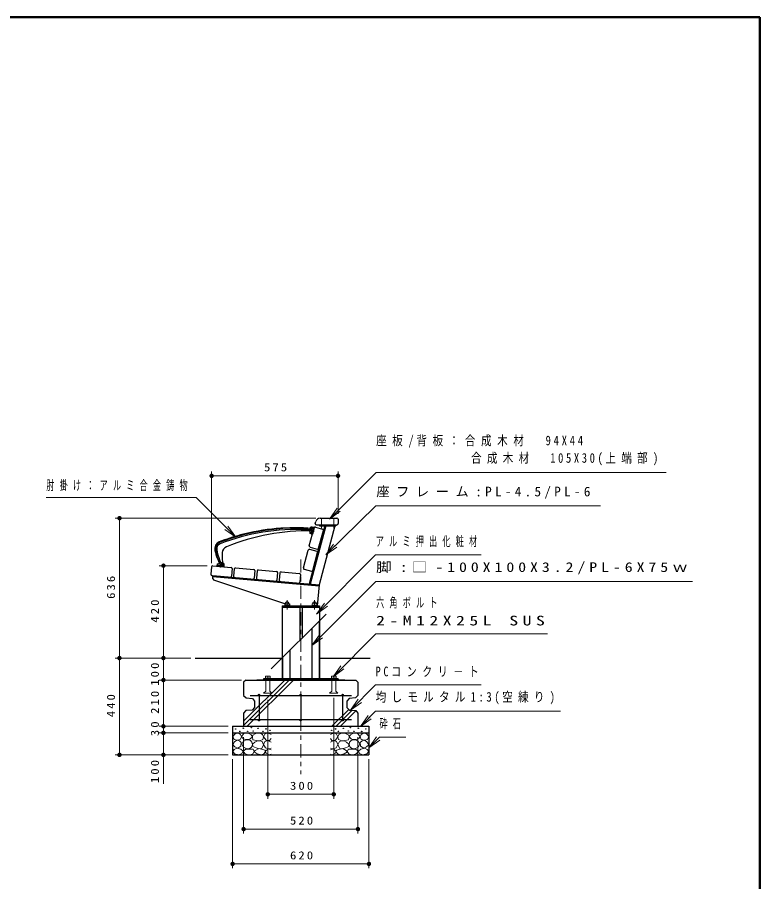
# Model space of a CAD drawing. Units: millimetres on the paper, scale 1:20. Extents: x -365 to 12, y -47 to 257.
# Drawn here: x -168.8 to 0, y 60.5 to 257 of the extents above; entities that cross this region are included whole.
import ezdxf

# ---------------------------------------------------------------- set-up
doc = ezdxf.new("R2010")
doc.units = ezdxf.units.MM
doc.linetypes.add('USER1', pattern=[4.5, 2.5, -2])
doc.linetypes.add('USER2', pattern=[6, 3, -1, 1, -1])
doc.layers.add('LY_1', color=7, linetype='Continuous', lineweight=25)
doc.layers.add('LY_2', color=7, linetype='Continuous', lineweight=13)
doc.styles.add('ＭＳ ゴシック', font='')
doc.styles.get('ＭＳ ゴシック').set_extended_font_data('MS Gothic')

# ---------------------------------------------------------------- blocks, each defined once
blk = doc.blocks.new('filled_dot')
at = {"color": 0, "linetype": 'Continuous', "lineweight": -2, "const_width": 1.25}
blk.add_lwpolyline([(-0.625, 0, 1), (0.625, 0, 1)], format="xyb", close=True, dxfattribs=at)

msp = doc.modelspace()

# ---------------------------------------------------------------- linework, layer by layer
at = {"layer": 'LY_1', "lineweight": 13}
for p, q in [((-124.655, 132.935), (-124.655, 153.771)), ((-95.905, 144.153), (-95.905, 153.771)), ((-124.655, 152.771), (-95.905, 152.771)), ((-97.87, 142.945), (-96.102, 145.42)), ((-97.87, 142.945), (-95.748, 145.067)), ((-95.395, 144.713), (-97.87, 142.945)), ((-100.985, 143.153), (-146.609, 143.153)), ((-145.609, 111.353), (-145.609, 143.153)), ((-119.175, 138.842), (-121.65, 140.61)), ((-119.175, 138.842), (-121.296, 140.964)), ((-120.942, 141.317), (-119.175, 138.842)), ((-98.693, 134.809), (-96.895, 137.262)), ((-98.693, 134.809), (-96.546, 136.904)), ((-96.197, 136.546), (-98.693, 134.809)), ((-125.655, 132.353), (-136.609, 132.353)), ((-135.609, 111.353), (-135.609, 132.353)), ((-100.782, 121.357), (-99.015, 123.832)), ((-100.782, 121.357), (-98.661, 123.478)), ((-98.307, 123.124), (-100.782, 121.357)), ((-101.875, 114.197), (-100.107, 116.672)), ((-101.875, 114.197), (-99.753, 116.319)), ((-99.4, 115.965), (-101.875, 114.197)), ((-129.396, 111.353), (-146.609, 111.353)), ((-145.609, 89.353), (-145.609, 111.353)), ((-129.396, 111.353), (-136.609, 111.353)), ((-135.609, 106.353), (-135.609, 111.353)), ((-97.024, 107.123), (-95.256, 109.598)), ((-97.024, 107.123), (-94.902, 109.244)), ((-94.549, 108.89), (-97.024, 107.123)), ((-117.875, 106.353), (-136.609, 106.353)), ((-135.609, 95.853), (-135.609, 106.353)), ((-117.375, 97.007), (-108.028, 106.353)), ((-117.375, 96.017), (-107.038, 106.353)), ((-116.548, 95.853), (-106.048, 106.353)), ((-96.875, 102.353), (-96.875, 79.388)), ((-111.875, 101.853), (-111.875, 79.388)), ((-93.072, 99.523), (-91.304, 101.998)), ((-93.072, 99.523), (-90.95, 101.644)), ((-90.597, 101.291), (-93.072, 99.523)), ((-97.315, 95.853), (-93.47, 99.698)), ((-96.325, 95.853), (-92.693, 99.485)), ((-95.335, 95.853), (-91.833, 99.355)), ((-90.81, 95.804), (-89.042, 98.279)), ((-90.81, 95.804), (-88.689, 97.925)), ((-88.335, 97.572), (-90.81, 95.804)), ((-120.875, 95.853), (-136.609, 95.853)), ((-120.875, 94.353), (-136.609, 94.353)), ((-135.609, 94.353), (-135.609, 95.853)), ((-135.609, 82.803), (-135.609, 94.353)), ((-117.375, 93.353), (-117.375, 71.477)), ((-91.375, 93.353), (-91.375, 71.477)), ((-88.885, 90.962), (-87.117, 93.437)), ((-88.885, 90.962), (-86.764, 93.083)), ((-86.41, 92.729), (-88.885, 90.962)), ((-120.875, 89.353), (-146.609, 89.353)), ((-119.875, 88.353), (-119.875, 63.565)), ((-88.875, 88.353), (-88.875, 63.565)), ((-96.875, 80.388), (-111.875, 80.388)), ((-91.375, 72.477), (-117.375, 72.477)), ((-88.875, 64.565), (-119.875, 64.565))]:
    msp.add_line(p, q, dxfattribs=at)
at = {"layer": 'LY_1', "color": 1}
for p, q in [((-101.07, 141.968), (-100.951, 142.412)), ((-100.829, 141.653), (-96.155, 141.653)), ((-100.127, 141.653), (-100.127, 141.428)), ((-99.985, 143.153), (-96.155, 143.153)), ((-96.377, 141.653), (-96.377, 141.428)), ((-95.905, 142.903), (-95.905, 141.903)), ((-98.937, 141.428), (-102.48, 128.205)), ((-98.704, 141.428), (-102.253, 128.185)), ((-96.608, 141.428), (-100.204, 128.006)), ((-100.127, 141.428), (-96.377, 141.428)), ((-124.411, 129.396), (-124.348, 130.118)), ((-124.368, 129.894), (-100.224, 127.781)), ((-124.348, 130.118), (-100.204, 128.006)), ((-124.411, 129.396), (-124.113, 129.04)), ((-108.025, 123.67), (-124.113, 129.04)), ((-100.204, 128.006), (-100.625, 123.203))]:
    msp.add_line(p, q, dxfattribs=at)
at = {"layer": 'LY_1', "color": 1, "linetype": 'USER2', "lineweight": 13}
for p, q in [((-99.627, 143.153), (-99.627, 140.901)), ((-96.877, 143.153), (-96.877, 140.901))]:
    msp.add_line(p, q, dxfattribs=at)
at = {"layer": 'LY_1'}
for p, q in [((-102.435, 136.875), (-101.348, 140.932)), ((-102.243, 139.682), (-102.342, 140.49)), ((-102.275, 140.852), (-102.331, 140.642)), ((-101.785, 139.502), (-102.209, 139.64)), ((-101.996, 139.671), (-101.703, 140.767)), ((-101.371, 141.048), (-101.805, 141.14)), ((-101.333, 140.986), (-101.722, 139.537)), ((-101.385, 140.793), (-101.584, 140.839)), ((-101.042, 141.109), (-99.4, 140.669)), ((-100.31, 136.306), (-99.223, 140.363)), ((-103.781, 131.852), (-102.694, 135.909)), ((-102.387, 136.086), (-100.745, 135.646)), ((-102.258, 136.569), (-100.616, 136.129)), ((-101.656, 131.283), (-100.569, 135.34)), ((-124.676, 132.104), (-124.825, 130.411)), ((-124.406, 132.331), (-120.222, 131.965)), ((-123.392, 132.295), (-123.33, 132.737)), ((-121.852, 132.108), (-123.347, 132.239)), ((-123.295, 132.778), (-122.516, 133.015)), ((-123.263, 132.532), (-122.132, 132.434)), ((-122.147, 133.012), (-122.365, 133.031)), ((-122.052, 132.125), (-122.041, 132.329)), ((-121.798, 132.156), (-121.783, 132.6)), ((-119.994, 131.694), (-120.142, 130.001)), ((-119.496, 131.651), (-119.644, 129.957)), ((-119.225, 131.878), (-115.041, 131.512)), ((-124.597, 130.14), (-120.413, 129.774)), ((-119.417, 129.686), (-115.233, 129.32)), ((-114.814, 131.241), (-114.962, 129.548)), ((-114.316, 131.198), (-114.464, 129.504)), ((-114.045, 131.425), (-109.861, 131.059)), ((-109.634, 130.788), (-109.782, 129.094)), ((-109.136, 130.744), (-109.284, 129.051)), ((-108.865, 130.972), (-104.681, 130.606)), ((-104.454, 130.335), (-104.602, 128.641)), ((-103.604, 131.546), (-101.962, 131.106)), ((-114.237, 129.233), (-110.053, 128.867)), ((-109.057, 128.78), (-104.873, 128.414)), ((-108.625, 123.203), (-100.125, 123.203)), ((-108.625, 123.203), (-108.625, 106.653)), ((-108.625, 122.903), (-100.125, 122.903)), ((-108.025, 123.703), (-108.025, 123.203)), ((-108.025, 123.703), (-106.975, 123.703)), ((-108.025, 123.303), (-106.975, 123.303)), ((-106.975, 123.703), (-106.975, 123.203)), ((-104.625, 122.903), (-104.625, 115.353)), ((-104.075, 122.903), (-104.075, 115.903)), ((-100.125, 123.203), (-100.125, 106.653)), ((-111.082, 108.896), (-98.621, 121.357)), ((-101.875, 118.103), (-101.875, 106.653)), ((-100.2, 119.778), (-100.2, 106.653)), ((-106.875, 113.103), (-106.875, 106.653)), ((-128.396, 111.353), (-108.625, 111.353)), ((-108.55, 111.428), (-108.55, 106.653)), ((-100.125, 111.353), (-88.604, 111.353)), ((-116.875, 106.353), (-117.375, 105.853)), ((-116.875, 106.353), (-91.875, 106.353)), ((-94.375, 106.353), (-114.375, 106.353)), ((-112.875, 106.653), (-112.875, 106.353)), ((-95.875, 106.653), (-112.875, 106.653)), ((-95.875, 106.653), (-95.875, 106.353)), ((-91.875, 106.353), (-91.375, 105.853)), ((-117.375, 105.853), (-117.375, 102.853)), ((-91.375, 105.853), (-91.375, 102.853)), ((-117.375, 102.853), (-116.819, 102.298)), ((-116.819, 102.298), (-115.372, 102.153)), ((-115.875, 102.853), (-92.875, 102.853)), ((-113.875, 102.853), (-113.875, 97.353)), ((-104.375, 102.853), (-104.375, 97.353)), ((-94.875, 102.853), (-94.875, 97.353)), ((-91.93, 102.298), (-93.377, 102.153)), ((-91.375, 102.853), (-91.93, 102.298)), ((-115.372, 102.153), (-114.875, 101.545)), ((-114.875, 101.545), (-114.875, 100.103)), ((-93.377, 102.153), (-93.875, 101.545)), ((-93.875, 101.545), (-93.875, 100.103)), ((-116.877, 99.403), (-117.375, 98.795)), ((-117.375, 98.795), (-117.375, 95.853)), ((-115.43, 99.548), (-116.877, 99.403)), ((-114.875, 100.103), (-115.43, 99.548)), ((-93.875, 100.103), (-93.319, 99.548)), ((-93.319, 99.548), (-91.872, 99.403)), ((-91.872, 99.403), (-91.375, 98.795)), ((-91.375, 98.795), (-91.375, 95.853)), ((-115.875, 97.353), (-92.875, 97.353)), ((-119.875, 95.853), (-119.875, 89.353)), ((-119.875, 95.853), (-88.875, 95.853)), ((-119.875, 94.353), (-88.875, 94.353)), ((-88.875, 95.853), (-88.875, 89.353)), ((-119.875, 89.353), (-88.875, 89.353))]:
    msp.add_line(p, q, dxfattribs=at)
at = {"layer": 'LY_1', "linetype": 'USER2', "lineweight": 13}
for p, q in [((-101.354, 140.086), (-102, 140.259)), ((-104.375, 133.791), (-104.375, 84.978)), ((-122.743, 131.972), (-122.684, 132.638)), ((-107.5, 124.541), (-107.5, 122.425)), ((-101.25, 124.541), (-101.25, 122.425))]:
    msp.add_line(p, q, dxfattribs=at)
at = {"layer": 'LY_1', "linetype": 'USER1', "lineweight": 13}
for p, q in [((-101.611, 139.949), (-101.908, 140.001)), ((-101.508, 140.333), (-101.791, 140.436)), ((-122.922, 132.202), (-122.922, 132.503)), ((-122.526, 132.167), (-122.474, 132.463)), ((-101.775, 123.703), (-101.775, 123.203)), ((-100.725, 123.703), (-101.775, 123.703)), ((-100.725, 123.303), (-101.775, 123.303)), ((-100.725, 123.703), (-100.725, 123.203))]:
    msp.add_line(p, q, dxfattribs=at)
at = {"layer": 'LY_1', "color": 32, "lineweight": 13}
for p, q in [((-112.475, 106.768), (-112.475, 106.653)), ((-112.475, 106.768), (-111.275, 106.768)), ((-112.4, 107.218), (-112.4, 106.768)), ((-112.4, 107.218), (-111.35, 107.218)), ((-112.325, 106.353), (-112.325, 103.803)), ((-111.875, 107.218), (-111.875, 106.768)), ((-111.425, 106.353), (-111.425, 103.803)), ((-111.35, 107.218), (-111.35, 106.768)), ((-111.275, 106.768), (-111.275, 106.653)), ((-97.475, 106.768), (-97.475, 106.653)), ((-97.475, 106.768), (-96.275, 106.768)), ((-97.4, 107.218), (-97.4, 106.768)), ((-97.4, 107.218), (-96.35, 107.218)), ((-97.325, 106.353), (-97.325, 103.803)), ((-96.875, 107.218), (-96.875, 106.768)), ((-96.425, 106.353), (-96.425, 103.803)), ((-96.35, 107.218), (-96.35, 106.768)), ((-96.275, 106.768), (-96.275, 106.653)), ((-112.325, 103.803), (-112.825, 103.353)), ((-110.925, 103.353), (-112.825, 103.353)), ((-110.925, 103.353), (-111.425, 103.803)), ((-97.325, 103.803), (-97.825, 103.353)), ((-95.925, 103.353), (-97.825, 103.353)), ((-95.925, 103.353), (-96.425, 103.803))]:
    msp.add_line(p, q, dxfattribs=at)
at = {"layer": 'LY_1', "lineweight": 13}
for points in [[(-97.87, 142.945), (-87.263, 153.552), (-21.241, 153.552)], [(-119.175, 138.842), (-128.2, 147.868), (-162.244, 147.868)], [(-98.693, 134.809), (-87.289, 145.936), (-36.182, 145.936)], [(-100.782, 121.357), (-87.347, 134.792), (-63.312, 134.792)], [(-101.875, 114.197), (-87.312, 128.76), (-15.265, 128.76)], [(-97.024, 107.123), (-87.295, 116.851), (-48.244, 116.851)], [(-93.072, 99.523), (-87.349, 105.245), (-63.331, 105.245)], [(-90.81, 95.804), (-87.353, 99.261), (-45.335, 99.261)], [(-111.125, 94.018), (-111.98, 94.335), (-112.519, 94.066), (-112.836, 93.464), (-112.249, 92.703), (-111.473, 92.64), (-111.125, 93.036)], [(-97.625, 94.018), (-96.769, 94.335), (-96.231, 94.066), (-95.914, 93.464), (-96.5, 92.703), (-97.276, 92.64), (-97.625, 93.036)], [(-111.14, 92.212), (-111.901, 92.608), (-112.535, 92.355), (-112.836, 91.705), (-112.392, 90.929), (-111.632, 90.691), (-111.14, 90.897)], [(-97.609, 92.212), (-96.848, 92.608), (-96.215, 92.355), (-95.914, 91.705), (-96.357, 90.929), (-97.118, 90.691), (-97.609, 90.897)], [(-88.885, 90.962), (-86.496, 93.35), (-80.468, 93.35)], [(-111.125, 90.485), (-111.79, 90.691), (-112.439, 90.137), (-112.265, 89.741), (-111.536, 89.376), (-111.125, 89.535)], [(-97.625, 90.485), (-96.959, 90.691), (-96.31, 90.137), (-96.484, 89.741), (-97.213, 89.376), (-97.625, 89.535)]]:
    msp.add_lwpolyline(points, dxfattribs=at)
for points in [[(-118.752, 94.323), (-119.386, 94.022), (-119.861, 93.547), (-119.56, 92.85), (-118.831, 92.707), (-118.134, 92.866), (-117.881, 93.452), (-118.071, 93.959)], [(-116.781, 94.328), (-117.308, 94.193), (-117.889, 93.557), (-117.659, 93.138), (-117.202, 92.901), (-116.686, 92.828), (-115.943, 92.895), (-115.375, 93.436), (-115.659, 93.936), (-116.193, 94.246)], [(-114.19, 94.338), (-114.727, 94.114), (-115.273, 93.846), (-115.389, 93.345), (-115.255, 92.781), (-114.432, 92.62), (-113.707, 92.575), (-112.982, 92.834), (-112.83, 93.443), (-113.062, 93.953), (-113.465, 94.177)], [(-94.559, 94.338), (-94.022, 94.114), (-93.476, 93.846), (-93.36, 93.345), (-93.494, 92.781), (-94.318, 92.62), (-95.043, 92.575), (-95.768, 92.834), (-95.92, 93.443), (-95.687, 93.953), (-95.284, 94.177)], [(-91.968, 94.328), (-91.441, 94.193), (-90.86, 93.557), (-91.09, 93.138), (-91.547, 92.901), (-92.063, 92.828), (-92.806, 92.895), (-93.374, 93.436), (-93.09, 93.936), (-92.557, 94.246)], [(-89.997, 94.323), (-89.363, 94.022), (-88.888, 93.547), (-89.189, 92.85), (-89.918, 92.707), (-90.615, 92.866), (-90.868, 93.452), (-90.678, 93.959)], [(-118.879, 92.676), (-119.418, 92.327), (-119.861, 91.646), (-119.354, 91.186), (-118.689, 90.87), (-117.992, 91.313), (-117.912, 92.153), (-118.32, 92.515)], [(-117.416, 91.111), (-116.795, 90.766), (-116.119, 90.719), (-115.605, 91.081), (-115.362, 91.679), (-115.474, 92.216), (-115.821, 92.625), (-116.287, 92.789), (-116.821, 92.733), (-117.511, 92.364), (-117.808, 91.787)], [(-114.24, 92.507), (-114.794, 92.21), (-115.321, 91.791), (-115.267, 91.237), (-114.524, 90.967), (-113.889, 90.75), (-113.24, 90.777), (-112.835, 91.642), (-113.186, 92.399), (-113.69, 92.564)], [(-94.509, 92.507), (-93.955, 92.21), (-93.428, 91.791), (-93.482, 91.237), (-94.225, 90.967), (-94.86, 90.75), (-95.509, 90.777), (-95.915, 91.642), (-95.563, 92.399), (-95.06, 92.564)], [(-91.333, 91.111), (-91.955, 90.766), (-92.631, 90.719), (-93.144, 91.081), (-93.387, 91.679), (-93.276, 92.216), (-92.928, 92.625), (-92.462, 92.789), (-91.928, 92.733), (-91.238, 92.364), (-90.941, 91.787)], [(-89.87, 92.676), (-89.332, 92.327), (-88.888, 91.646), (-89.395, 91.186), (-90.06, 90.87), (-90.758, 91.313), (-90.837, 92.153), (-90.429, 92.515)], [(-118.92, 90.879), (-119.489, 90.56), (-119.826, 90.137), (-119.423, 89.571), (-118.48, 89.368), (-117.764, 89.687), (-117.491, 90.192), (-118.03, 90.648)], [(-116.065, 90.672), (-116.848, 90.631), (-117.511, 90.158), (-117.078, 89.699), (-116.389, 89.388), (-115.824, 89.38), (-115.281, 89.604), (-114.943, 90.131), (-115.2, 90.618)], [(-113.949, 90.763), (-114.72, 90.344), (-114.963, 90.047), (-114.274, 89.561), (-113.328, 89.371), (-112.798, 89.555), (-112.449, 89.98), (-112.476, 90.398), (-113.341, 90.628)], [(-94.8, 90.763), (-94.03, 90.344), (-93.786, 90.047), (-94.476, 89.561), (-95.422, 89.371), (-95.951, 89.555), (-96.3, 89.98), (-96.273, 90.398), (-95.408, 90.628)], [(-92.685, 90.672), (-91.901, 90.631), (-91.238, 90.158), (-91.671, 89.699), (-92.36, 89.388), (-92.925, 89.38), (-93.468, 89.604), (-93.806, 90.131), (-93.55, 90.618)], [(-89.829, 90.879), (-89.261, 90.56), (-88.923, 90.137), (-89.326, 89.571), (-90.269, 89.368), (-90.985, 89.687), (-91.258, 90.192), (-90.719, 90.648)]]:
    msp.add_lwpolyline(points, close=True, dxfattribs=at)
at = {"layer": 'LY_1', "color": 131}
for centre in [(-101.739, 140.551), (-122.35, 132.44)]:
    msp.add_circle(centre, 0.25, dxfattribs=at)
at = {"layer": 'LY_1'}
for centre, radius in [((-113.875, 103.003), 0.15), ((-104.375, 103.003), 0.15), ((-94.875, 103.003), 0.15), ((-113.875, 97.203), 0.15), ((-104.375, 97.203), 0.15), ((-94.875, 97.203), 0.15), ((-119.17, 95.218), 0.05), ((-118.236, 94.673), 0.05), ((-117.458, 95.412), 0.05), ((-116.446, 94.712), 0.05), ((-115.628, 95.529), 0.05), ((-115.2, 94.79), 0.05), ((-114.072, 95.374), 0.05), ((-112.943, 94.712), 0.05), ((-112.281, 95.257), 0.05), ((-111.386, 94.907), 0.05), ((-97.363, 94.907), 0.05), ((-96.468, 95.257), 0.05), ((-95.806, 94.712), 0.05), ((-94.678, 95.374), 0.05), ((-93.549, 94.79), 0.05), ((-93.121, 95.529), 0.05), ((-92.303, 94.712), 0.05), ((-91.291, 95.412), 0.05), ((-90.513, 94.673), 0.05), ((-89.579, 95.218), 0.05)]:
    msp.add_circle(centre, radius, dxfattribs=at)
at = {"layer": 'LY_1', "color": 1}
for centre, radius, start, end in [((-100.829, 141.903), 0.25, 164.99999, 270), ((-99.985, 142.153), 1, 90, 164.99999), ((-96.155, 142.903), 0.25, 0, 90), ((-96.155, 141.903), 0.25, 270, 0)]:
    msp.add_arc(centre, radius, start, end, dxfattribs=at)
at = {"layer": 'LY_1', "color": 131}
for centre, radius, start, end in [((-105.02, 90.909), 50, 86.2176, 110.89132), ((-105.02, 90.909), 49.7, 87.60759, 110.89132), ((-102.501, 90.306), 50, 89.13059, 112.08775), ((-105.71, 93.468), 47.5, 85.17892, 105.07499), ((-103.082, 137.319), 3.25, 67.43772, 87.60759), ((-122.315, 136.221), 1.65, 110.89132, 193.83864), ((-122.315, 136.221), 1.5, 110.89132, 191.35487), ((-122.315, 136.221), 1.5, 110.89132, 191.35487), ((-105.02, 90.909), 50.15, 105.07499, 110.89132), ((-109.353, 139.414), 15, 193.83864, 208.21491), ((-109.08, 138.878), 15, 191.35487, 205.88042), ((-122.315, 136.221), 1.2, 110.89132, 191.35487), ((-109.08, 138.878), 14.7, 191.35487, 200.73715), ((-120.738, 135.247), 1.5, 112.08775, 177.24872), ((-119.788, 134.824), 3.25, 200.73715, 222.93436), ((-107.254, 134.599), 15, 177.24872, 188.138)]:
    msp.add_arc(centre, radius, start, end, dxfattribs=at)
at = {"layer": 'LY_1'}
for centre, radius, start, end in [((-101.945, 140.538), 0.4, 165, 186.97029), ((-101.889, 140.749), 0.4, 78, 165), ((-102.194, 139.688), 0.05, 186.97029, 252), ((-101.9, 139.645), 0.1, 165, 252), ((-101.77, 139.55), 0.05, 252, 345), ((-101.606, 140.741), 0.1, 77, 165), ((-101.382, 140.999), 0.05, 345, 78), ((-101.106, 140.867), 0.25, 75, 165), ((-99.464, 140.427), 0.25, 345, 75), ((-102.452, 135.845), 0.25, 75, 165), ((-102.193, 136.811), 0.25, 165, 255), ((-100.81, 135.405), 0.25, 345, 75), ((-100.551, 136.371), 0.25, 255, 345), ((-124.427, 132.082), 0.25, 85, 175), ((-123.342, 132.288), 0.05, 172, 265), ((-123.272, 132.433), 0.1, 85, 172), ((-123.28, 132.73), 0.05, 106.97029, 172), ((-122.4, 132.633), 0.4, 85, 106.97029), ((-122.182, 132.614), 0.4, 358, 85), ((-122.141, 132.334), 0.1, 357, 85), ((-121.848, 132.158), 0.05, 265, 358), ((-120.243, 131.716), 0.25, 355, 85), ((-119.247, 131.629), 0.25, 85, 175), ((-103.539, 131.788), 0.25, 165, 255), ((-124.576, 130.389), 0.25, 175, 265), ((-120.391, 130.023), 0.25, 265, 355), ((-119.395, 129.936), 0.25, 175, 265), ((-115.063, 131.263), 0.25, 355, 85), ((-114.067, 131.176), 0.25, 85, 175), ((-109.883, 130.81), 0.25, 355, 85), ((-108.887, 130.723), 0.25, 85, 175), ((-104.703, 130.357), 0.25, 355, 85), ((-101.897, 131.348), 0.25, 255, 345), ((-115.211, 129.569), 0.25, 265, 355), ((-114.215, 129.482), 0.25, 175, 265), ((-110.031, 129.116), 0.25, 265, 355), ((-109.035, 129.029), 0.25, 175, 265), ((-104.851, 128.663), 0.25, 265, 355), ((-107.5, 123.703), 0.425, 359.99999, 179.99999)]:
    msp.add_arc(centre, radius, start, end, dxfattribs=at)
at = {"layer": 'LY_1', "linetype": 'USER1', "lineweight": 13}
msp.add_arc((-101.25, 123.703), 0.425, 0.00001, 180, dxfattribs=at)
at = {"layer": 'LY_2', "lineweight": 50}
for p, q in [((0, 257), (-365, 257)), ((0, 0), (0, 257))]:
    msp.add_line(p, q, dxfattribs=at)

# ---------------------------------------------------------------- block references
at = {"layer": 'LY_1', "lineweight": 13, "xscale": 0.4, "yscale": 0.4}
for p in [(-124.655, 152.771), (-111.875, 80.388), (-117.375, 72.477), (-119.875, 64.565)]:
    msp.add_blockref('filled_dot', p, dxfattribs=at)
for p, rotation in [((-95.905, 152.771), 180), ((-145.609, 143.153), 270), ((-135.609, 132.353), 270), ((-145.609, 111.353), 90), ((-145.609, 111.353), 270), ((-135.609, 111.353), 90), ((-135.609, 111.353), 270), ((-135.609, 106.353), 90), ((-135.609, 106.353), 270), ((-135.609, 95.853), 90), ((-135.609, 95.853), 270), ((-135.609, 94.353), 270), ((-145.609, 89.353), 90), ((-135.609, 89.353), 90), ((-96.875, 80.388), 180), ((-91.375, 72.477), 180), ((-88.875, 64.565), 180)]:
    msp.add_blockref('filled_dot', p, dxfattribs=dict(at, rotation=rotation))

# ---------------------------------------------------------------- texts
at = {"layer": 'LY_1', "style": 'ＭＳ ゴシック'}
for s, insert, char_height, attachment_point in [('\\T1.53;\\W0.8;座板/背板：合成木材\u300094X44', (-87.241, 160.552), 2.199, 4), ('\\T1.5;\\W0.8;\u3000\u3000\u3000\u3000\u3000\u3000合成木材\u3000105X30(上端部)', (-87.241, 156.552), 2.199, 4), ('\\T1.33;\\W1.15;575', (-109.863, 153.771), 1.833, 8), ('\\T1.64;\\W0.6;肘掛け：アルミ合金鋳物', (-162.244, 150.518), 2.199, 4), ('\\T1.5;座フレーム:PL-4.5/PL-6', (-87.182, 148.936), 2.199, 4), ('\\T1.64;\\W0.6;アルミ押出化粧材', (-87.312, 137.792), 2.199, 4), ('\\T1.5;\\W1.2;脚:□-100X100X3.2/PL-6X75ｗ', (-87.265, 131.76), 2.199, 4), ('\\T1.64;\\W0.6;六角ボルト', (-87.244, 123.851), 2.199, 4), ('\\T1.5;\\W1.35;2-M12X25L\\~SUS', (-87.244, 119.851), 2.199, 4), ('\\T1.57;\\W0.75;PCコンクリ－ト', (-87.331, 108.245), 2.199, 4), ('\\T1.5;\\W0.8;均しモルタル1:3(空練り)', (-87.335, 102.261), 2.199, 4), ('\\T1.64;\\W0.6;砕石', (-86.468, 96.35), 2.199, 4), ('\\T1.33;\\W1.15;300', (-103.958, 81.388), 1.833, 8), ('\\T1.33;\\W1.15;520', (-103.959, 73.477), 1.833, 8), ('\\T1.33;\\W1.15;620', (-103.959, 65.565), 1.833, 8)]:
    msp.add_mtext(s, dxfattribs=dict(at, insert=insert, char_height=char_height, attachment_point=attachment_point))
at = {"layer": 'LY_1', "char_height": 1.833, "attachment_point": 8, "rotation": 90, "style": 'ＭＳ ゴシック'}
for s, insert in [('\\T1.33;\\W1.15;636', (-146.609, 127.67)), ('\\T1.33;\\W1.15;420', (-136.609, 122.268)), ('\\T1.33;\\W1.15;100', (-136.609, 107.926)), ('\\T1.33;\\W1.15;440', (-146.609, 100.768)), ('\\T1.33;\\W1.15;210', (-136.609, 101.524)), ('\\T1.34;\\W1.15;30', (-136.609, 95.531)), ('\\T1.33;\\W1.15;100', (-136.609, 85.803))]:
    msp.add_mtext(s, dxfattribs=dict(at, insert=insert))

doc.saveas('drawing.dxf')
